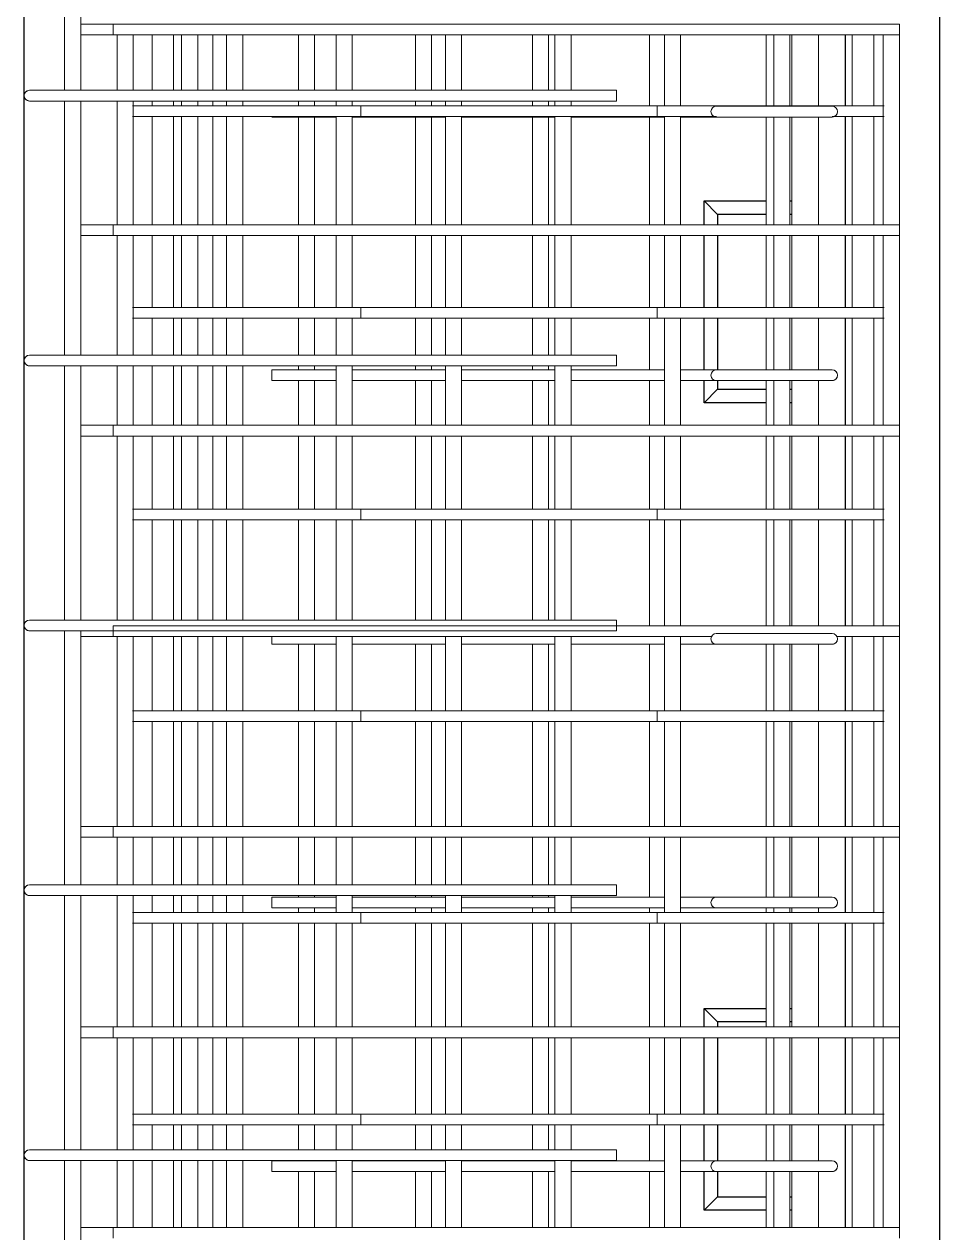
# Model space of a CAD drawing. Header units: millimetres. Extents: x 20 to 15200, y -2824 to 20808.
# Drawn here: x 2031 to 2711, y 4749 to 5647 of the extents above; entities that cross this region are included whole.
import ezdxf

# ---------------------------------------------------------------- set-up
doc = ezdxf.new("R2010")
doc.units = ezdxf.units.MM
doc.layers.add('A-WALL', color=113, linetype='Continuous', lineweight=25)
doc.layers.add('S-RBAR', color=171, linetype='Continuous', lineweight=18)

msp = doc.modelspace()

# ---------------------------------------------------------------- linework, layer by layer
at = {"layer": 'A-WALL'}
for p, q in [((2711.2, 3690), (2711.2, 7465)), ((2031.2, -1395), (2031.2, 7060)), ((2641.2, 5586.07), (2641.2, 5638.8)), ((2641.2, 5497.78), (2641.2, 5578.07)), ((2536.2, 5497.78), (2536.2, 5515.49)), ((2536.2, 5515.49), (2582.34, 5515.49)), ((2546.2, 5505.49), (2536.2, 5515.49)), ((2599.91, 5515.49), (2601.2, 5515.49)), ((2546.2, 5505.49), (2546.2, 5497.78)), ((2582.34, 5505.49), (2546.2, 5505.49)), ((2601.2, 5505.49), (2599.91, 5505.49)), ((2536.2, 5436.24), (2536.2, 5489.78)), ((2546.2, 5489.78), (2546.2, 5436.24)), ((2641.2, 5436.24), (2641.2, 5489.78)), ((2536.2, 5389.91), (2536.2, 5428.24)), ((2546.2, 5428.24), (2546.2, 5389.91)), ((2641.2, 5348.76), (2641.2, 5428.24)), ((2536.2, 5365.49), (2536.2, 5381.91)), ((2546.2, 5381.91), (2546.2, 5375.49)), ((2536.2, 5365.49), (2546.2, 5375.49)), ((2546.2, 5375.49), (2582.34, 5375.49)), ((2599.91, 5375.49), (2601.2, 5375.49)), ((2582.34, 5365.49), (2536.2, 5365.49)), ((2601.2, 5365.49), (2599.91, 5365.49)), ((2641.2, 5286.41), (2641.2, 5340.76)), ((2641.2, 5199.75), (2641.2, 5278.41)), ((2641.2, 5136.59), (2641.2, 5191.75)), ((2641.2, 5050.73), (2641.2, 5128.59)), ((2641.2, 4986.76), (2641.2, 5042.73)), ((2641.2, 4901.71), (2641.2, 4978.76)), ((2536.2, 4901.71), (2536.2, 4915.49)), ((2536.2, 4915.49), (2582.34, 4915.49)), ((2546.2, 4905.49), (2536.2, 4915.49)), ((2599.91, 4915.49), (2601.2, 4915.49)), ((2546.2, 4905.49), (2546.2, 4901.71)), ((2582.34, 4905.49), (2546.2, 4905.49)), ((2601.2, 4905.49), (2599.91, 4905.49)), ((2536.2, 4836.93), (2536.2, 4893.71)), ((2546.2, 4893.71), (2546.2, 4836.93)), ((2641.2, 4836.93), (2641.2, 4893.71)), ((2536.2, 4802.18), (2536.2, 4828.93)), ((2546.2, 4828.93), (2546.2, 4802.18)), ((2641.2, 4752.69), (2641.2, 4828.93)), ((2536.2, 4765.49), (2536.2, 4794.18)), ((2546.2, 4794.18), (2546.2, 4775.49)), ((2536.2, 4765.49), (2546.2, 4775.49)), ((2546.2, 4775.49), (2582.34, 4775.49)), ((2599.91, 4775.49), (2601.2, 4775.49)), ((2582.34, 4765.49), (2536.2, 4765.49)), ((2601.2, 4765.49), (2599.91, 4765.49))]:
    msp.add_line(p, q, dxfattribs=at)
at = {"layer": 'S-RBAR'}
for p, q in [((2061.2, 5597.7), (2061.2, 5786.52)), ((2073.2, 5597.7), (2073.2, 5786.52)), ((2097.38, 5646.8), (2073.2, 5646.8)), ((2681.2, 5646.8), (2097.38, 5646.8)), ((2097.38, 5646.8), (2097.38, 5638.8)), ((2681.2, 5646.8), (2681.2, 5638.8)), ((2097.38, 5638.8), (2073.2, 5638.8)), ((2681.2, 5638.8), (2097.38, 5638.8)), ((2100.2, 5597.7), (2100.2, 5638.8)), ((2112.2, 5597.7), (2112.2, 5638.8)), ((2126.2, 5638.8), (2126.2, 5597.7)), ((2142.2, 5638.8), (2142.2, 5597.7)), ((2148.05, 5597.7), (2148.05, 5638.8)), ((2160.05, 5597.7), (2160.05, 5638.8)), ((2171.2, 5597.7), (2171.2, 5638.8)), ((2181.48, 5597.7), (2181.48, 5638.8)), ((2193.48, 5597.7), (2193.48, 5638.8)), ((2234.91, 5597.7), (2234.91, 5638.8)), ((2246.91, 5597.7), (2246.91, 5638.8)), ((2262.77, 5597.7), (2262.77, 5638.8)), ((2274.77, 5597.7), (2274.77, 5638.8)), ((2321.77, 5597.7), (2321.77, 5638.8)), ((2333.77, 5597.7), (2333.77, 5638.8)), ((2344.05, 5597.7), (2344.05, 5638.8)), ((2356.05, 5597.7), (2356.05, 5638.8)), ((2408.62, 5597.7), (2408.62, 5638.8)), ((2420.62, 5597.7), (2420.62, 5638.8)), ((2425.34, 5597.7), (2425.34, 5638.8)), ((2437.34, 5597.7), (2437.34, 5638.8)), ((2495.48, 5586.07), (2495.48, 5638.8)), ((2506.62, 5586.07), (2506.62, 5638.8)), ((2518.62, 5586.07), (2518.62, 5638.8)), ((2582.34, 5586.07), (2582.34, 5638.8)), ((2587.91, 5586.07), (2587.91, 5638.8)), ((2599.91, 5586.07), (2599.91, 5638.8)), ((2601.2, 5586.07), (2601.2, 5638.8)), ((2621.2, 5586.07), (2621.2, 5638.8)), ((2646.2, 5638.8), (2646.2, 5586.07)), ((2662.2, 5638.8), (2662.2, 5586.07)), ((2669.2, 5497.78), (2669.2, 5638.8)), ((2681.2, 5497.78), (2681.2, 5638.8)), ((2055.2, 5597.7), (2035.2, 5597.7)), ((2055.2, 5597.7), (2471.2, 5597.7)), ((2471.2, 5589.7), (2471.2, 5597.7)), ((2055.2, 5589.7), (2035.2, 5589.7)), ((2055.2, 5589.7), (2471.2, 5589.7)), ((2061.2, 5400.88), (2061.2, 5589.7)), ((2073.2, 5400.88), (2073.2, 5589.7)), ((2100.2, 5497.78), (2100.2, 5589.7)), ((2112.2, 5497.78), (2112.2, 5589.7)), ((2126.2, 5589.7), (2126.2, 5586.07)), ((2142.2, 5589.7), (2142.2, 5586.07)), ((2148.05, 5586.07), (2148.05, 5589.7)), ((2160.05, 5586.07), (2160.05, 5589.7)), ((2171.2, 5586.07), (2171.2, 5589.7)), ((2181.48, 5586.07), (2181.48, 5589.7)), ((2193.48, 5586.07), (2193.48, 5589.7)), ((2234.91, 5586.07), (2234.91, 5589.7)), ((2246.91, 5586.07), (2246.91, 5589.7)), ((2262.77, 5586.07), (2262.77, 5589.7)), ((2274.77, 5586.07), (2274.77, 5589.7)), ((2321.77, 5586.07), (2321.77, 5589.7)), ((2333.77, 5586.07), (2333.77, 5589.7)), ((2344.05, 5586.07), (2344.05, 5589.7)), ((2356.05, 5586.07), (2356.05, 5589.7)), ((2408.62, 5586.07), (2408.62, 5589.7)), ((2420.62, 5586.07), (2420.62, 5589.7)), ((2425.34, 5586.07), (2425.34, 5589.7)), ((2437.34, 5586.07), (2437.34, 5589.7)), ((2111.69, 5586.07), (2141.2, 5586.07)), ((2111.69, 5578.07), (2141.2, 5578.07)), ((2126.2, 5578.07), (2126.2, 5497.78)), ((2501.2, 5586.07), (2141.2, 5586.07)), ((2501.2, 5578.07), (2141.2, 5578.07)), ((2142.2, 5578.07), (2142.2, 5497.78)), ((2148.05, 5497.78), (2148.05, 5578.07)), ((2160.05, 5497.78), (2160.05, 5578.07)), ((2171.2, 5497.78), (2171.2, 5578.07)), ((2181.48, 5497.78), (2181.48, 5578.07)), ((2193.48, 5497.78), (2193.48, 5578.07)), ((2215.2, 5577.82), (2262.77, 5577.82)), ((2234.91, 5497.78), (2234.91, 5577.82)), ((2246.91, 5497.78), (2246.91, 5577.82)), ((2262.77, 5497.78), (2262.77, 5578.07)), ((2274.77, 5497.78), (2274.77, 5578.07)), ((2274.77, 5577.82), (2344.05, 5577.82)), ((2281.2, 5586.07), (2641.2, 5586.07)), ((2281.2, 5578.07), (2281.2, 5586.07)), ((2281.2, 5578.07), (2543.88, 5578.07)), ((2321.77, 5497.78), (2321.77, 5577.82)), ((2333.77, 5497.78), (2333.77, 5577.82)), ((2344.05, 5497.78), (2344.05, 5578.07)), ((2356.05, 5497.78), (2356.05, 5578.07)), ((2356.05, 5577.82), (2425.34, 5577.82)), ((2408.62, 5497.78), (2408.62, 5577.82)), ((2420.62, 5497.78), (2420.62, 5577.82)), ((2425.34, 5497.78), (2425.34, 5578.07)), ((2437.34, 5497.78), (2437.34, 5578.07)), ((2437.34, 5577.82), (2506.62, 5577.82)), ((2495.48, 5497.78), (2495.48, 5577.82)), ((2501.2, 5586.07), (2501.2, 5578.07)), ((2506.62, 5497.78), (2506.62, 5578.07)), ((2518.62, 5497.78), (2518.62, 5578.07)), ((2518.62, 5577.82), (2525.2, 5577.82)), ((2525.2, 5577.82), (2545.2, 5577.82)), ((2544.05, 5578.07), (2545.25, 5578.07)), ((2565.2, 5585.82), (2545.2, 5585.82)), ((2565.2, 5577.82), (2545.2, 5577.82)), ((2565.2, 5585.82), (2611.2, 5585.82)), ((2565.2, 5577.82), (2611.2, 5577.82)), ((2582.34, 5497.78), (2582.34, 5577.82)), ((2587.91, 5497.78), (2587.91, 5577.82)), ((2599.91, 5497.78), (2599.91, 5577.82)), ((2601.2, 5497.78), (2601.2, 5577.82)), ((2631.2, 5585.82), (2611.2, 5585.82)), ((2631.2, 5577.82), (2611.2, 5577.82)), ((2621.2, 5497.78), (2621.2, 5577.82)), ((2631.15, 5578.07), (2632.35, 5578.07)), ((2632.51, 5578.07), (2641.2, 5578.07)), ((2669.86, 5586.07), (2641.2, 5586.07)), ((2669.86, 5578.07), (2641.2, 5578.07)), ((2646.2, 5578.07), (2646.2, 5497.78)), ((2662.2, 5578.07), (2662.2, 5497.78)), ((2097.38, 5497.78), (2073.2, 5497.78)), ((2681.2, 5497.78), (2097.38, 5497.78)), ((2097.38, 5497.78), (2097.38, 5489.78)), ((2681.2, 5497.78), (2681.2, 5489.78)), ((2097.38, 5489.78), (2073.2, 5489.78)), ((2681.2, 5489.78), (2097.38, 5489.78)), ((2100.2, 5400.88), (2100.2, 5489.78)), ((2112.2, 5400.88), (2112.2, 5489.78)), ((2126.2, 5489.78), (2126.2, 5436.24)), ((2142.2, 5489.78), (2142.2, 5436.24)), ((2148.05, 5436.24), (2148.05, 5489.78)), ((2160.05, 5436.24), (2160.05, 5489.78)), ((2171.2, 5436.24), (2171.2, 5489.78)), ((2181.48, 5436.24), (2181.48, 5489.78)), ((2193.48, 5436.24), (2193.48, 5489.78)), ((2234.91, 5436.24), (2234.91, 5489.78)), ((2246.91, 5436.24), (2246.91, 5489.78)), ((2262.77, 5436.24), (2262.77, 5489.78)), ((2274.77, 5436.24), (2274.77, 5489.78)), ((2321.77, 5436.24), (2321.77, 5489.78)), ((2333.77, 5436.24), (2333.77, 5489.78)), ((2344.05, 5436.24), (2344.05, 5489.78)), ((2356.05, 5436.24), (2356.05, 5489.78)), ((2408.62, 5436.24), (2408.62, 5489.78)), ((2420.62, 5436.24), (2420.62, 5489.78)), ((2425.34, 5436.24), (2425.34, 5489.78)), ((2437.34, 5436.24), (2437.34, 5489.78)), ((2495.48, 5436.24), (2495.48, 5489.78)), ((2506.62, 5436.24), (2506.62, 5489.78)), ((2518.62, 5436.24), (2518.62, 5489.78)), ((2582.34, 5436.24), (2582.34, 5489.78)), ((2587.91, 5436.24), (2587.91, 5489.78)), ((2599.91, 5436.24), (2599.91, 5489.78)), ((2601.2, 5436.24), (2601.2, 5489.78)), ((2621.2, 5436.24), (2621.2, 5489.78)), ((2646.2, 5489.78), (2646.2, 5436.24)), ((2662.2, 5489.78), (2662.2, 5436.24)), ((2669.2, 5348.76), (2669.2, 5489.78)), ((2681.2, 5348.76), (2681.2, 5489.78)), ((2111.69, 5436.24), (2141.2, 5436.24)), ((2501.2, 5436.24), (2141.2, 5436.24)), ((2281.2, 5436.24), (2641.2, 5436.24)), ((2281.2, 5428.24), (2281.2, 5436.24)), ((2501.2, 5436.24), (2501.2, 5428.24)), ((2669.86, 5436.24), (2641.2, 5436.24)), ((2111.69, 5428.24), (2141.2, 5428.24)), ((2126.2, 5428.24), (2126.2, 5400.88)), ((2501.2, 5428.24), (2141.2, 5428.24)), ((2142.2, 5428.24), (2142.2, 5400.88)), ((2148.05, 5400.88), (2148.05, 5428.24)), ((2160.05, 5400.88), (2160.05, 5428.24)), ((2171.2, 5400.88), (2171.2, 5428.24)), ((2181.48, 5400.88), (2181.48, 5428.24)), ((2193.48, 5400.88), (2193.48, 5428.24)), ((2234.91, 5400.88), (2234.91, 5428.24)), ((2246.91, 5400.88), (2246.91, 5428.24)), ((2262.77, 5400.88), (2262.77, 5428.24)), ((2274.77, 5400.88), (2274.77, 5428.24)), ((2281.2, 5428.24), (2641.2, 5428.24)), ((2321.77, 5400.88), (2321.77, 5428.24)), ((2333.77, 5400.88), (2333.77, 5428.24)), ((2344.05, 5400.88), (2344.05, 5428.24)), ((2356.05, 5400.88), (2356.05, 5428.24)), ((2408.62, 5400.88), (2408.62, 5428.24)), ((2420.62, 5400.88), (2420.62, 5428.24)), ((2425.34, 5400.88), (2425.34, 5428.24)), ((2437.34, 5400.88), (2437.34, 5428.24)), ((2495.48, 5389.91), (2495.48, 5428.24)), ((2506.62, 5348.76), (2506.62, 5428.24)), ((2518.62, 5348.76), (2518.62, 5428.24)), ((2582.34, 5389.91), (2582.34, 5428.24)), ((2587.91, 5389.91), (2587.91, 5428.24)), ((2599.91, 5389.91), (2599.91, 5428.24)), ((2601.2, 5389.91), (2601.2, 5428.24)), ((2621.2, 5389.91), (2621.2, 5428.24)), ((2669.86, 5428.24), (2641.2, 5428.24)), ((2646.2, 5428.24), (2646.2, 5348.76)), ((2662.2, 5428.24), (2662.2, 5348.76)), ((2055.2, 5400.88), (2035.2, 5400.88)), ((2055.2, 5400.88), (2471.2, 5400.88)), ((2471.2, 5392.88), (2471.2, 5400.88)), ((2055.2, 5392.88), (2035.2, 5392.88)), ((2055.2, 5392.88), (2471.2, 5392.88)), ((2061.2, 5204.06), (2061.2, 5392.88)), ((2073.2, 5204.06), (2073.2, 5392.88)), ((2100.2, 5348.76), (2100.2, 5392.88)), ((2112.2, 5348.76), (2112.2, 5392.88)), ((2126.2, 5392.88), (2126.2, 5348.76)), ((2142.2, 5392.88), (2142.2, 5348.76)), ((2148.05, 5348.76), (2148.05, 5392.88)), ((2160.05, 5348.76), (2160.05, 5392.88)), ((2171.2, 5348.76), (2171.2, 5392.88)), ((2181.48, 5348.76), (2181.48, 5392.88)), ((2193.48, 5348.76), (2193.48, 5392.88)), ((2215.2, 5389.91), (2262.77, 5389.91)), ((2215.2, 5381.91), (2215.2, 5389.91)), ((2234.91, 5389.91), (2234.91, 5392.88)), ((2246.91, 5389.91), (2246.91, 5392.88)), ((2262.77, 5348.76), (2262.77, 5392.88)), ((2274.77, 5348.76), (2274.77, 5392.88)), ((2274.77, 5389.91), (2344.05, 5389.91)), ((2321.77, 5389.91), (2321.77, 5392.88)), ((2333.77, 5389.91), (2333.77, 5392.88)), ((2344.05, 5348.76), (2344.05, 5392.88)), ((2356.05, 5348.76), (2356.05, 5392.88)), ((2356.05, 5389.91), (2425.34, 5389.91)), ((2408.62, 5389.91), (2408.62, 5392.88)), ((2420.62, 5389.91), (2420.62, 5392.88)), ((2425.34, 5348.76), (2425.34, 5392.88)), ((2437.34, 5348.76), (2437.34, 5392.88)), ((2437.34, 5389.91), (2506.62, 5389.91)), ((2518.62, 5389.91), (2525.2, 5389.91)), ((2525.2, 5389.91), (2545.2, 5389.91)), ((2565.2, 5389.91), (2545.2, 5389.91)), ((2565.2, 5389.91), (2611.2, 5389.91)), ((2631.2, 5389.91), (2611.2, 5389.91)), ((2215.2, 5381.91), (2262.77, 5381.91)), ((2234.91, 5348.76), (2234.91, 5381.91)), ((2246.91, 5348.76), (2246.91, 5381.91)), ((2274.77, 5381.91), (2344.05, 5381.91)), ((2321.77, 5348.76), (2321.77, 5381.91)), ((2333.77, 5348.76), (2333.77, 5381.91)), ((2356.05, 5381.91), (2425.34, 5381.91)), ((2408.62, 5348.76), (2408.62, 5381.91)), ((2420.62, 5348.76), (2420.62, 5381.91)), ((2437.34, 5381.91), (2506.62, 5381.91)), ((2495.48, 5348.76), (2495.48, 5381.91)), ((2518.62, 5381.91), (2525.2, 5381.91)), ((2525.2, 5381.91), (2545.2, 5381.91)), ((2565.2, 5381.91), (2545.2, 5381.91)), ((2565.2, 5381.91), (2611.2, 5381.91)), ((2582.34, 5348.76), (2582.34, 5381.91)), ((2587.91, 5348.76), (2587.91, 5381.91)), ((2599.91, 5348.76), (2599.91, 5381.91)), ((2601.2, 5348.76), (2601.2, 5381.91)), ((2631.2, 5381.91), (2611.2, 5381.91)), ((2621.2, 5348.76), (2621.2, 5381.91)), ((2097.38, 5348.76), (2073.2, 5348.76)), ((2681.2, 5348.76), (2097.38, 5348.76)), ((2097.38, 5348.76), (2097.38, 5340.76)), ((2681.2, 5348.76), (2681.2, 5340.76)), ((2097.38, 5340.76), (2073.2, 5340.76)), ((2681.2, 5340.76), (2097.38, 5340.76)), ((2100.2, 5204.06), (2100.2, 5340.76)), ((2112.2, 5204.06), (2112.2, 5340.76)), ((2126.2, 5340.76), (2126.2, 5286.41)), ((2142.2, 5340.76), (2142.2, 5286.41)), ((2148.05, 5286.41), (2148.05, 5340.76)), ((2160.05, 5286.41), (2160.05, 5340.76)), ((2171.2, 5286.41), (2171.2, 5340.76)), ((2181.48, 5286.41), (2181.48, 5340.76)), ((2193.48, 5286.41), (2193.48, 5340.76)), ((2234.91, 5286.41), (2234.91, 5340.76)), ((2246.91, 5286.41), (2246.91, 5340.76)), ((2262.77, 5286.41), (2262.77, 5340.76)), ((2274.77, 5286.41), (2274.77, 5340.76)), ((2321.77, 5286.41), (2321.77, 5340.76)), ((2333.77, 5286.41), (2333.77, 5340.76)), ((2344.05, 5286.41), (2344.05, 5340.76)), ((2356.05, 5286.41), (2356.05, 5340.76)), ((2408.62, 5286.41), (2408.62, 5340.76)), ((2420.62, 5286.41), (2420.62, 5340.76)), ((2425.34, 5286.41), (2425.34, 5340.76)), ((2437.34, 5286.41), (2437.34, 5340.76)), ((2495.48, 5286.41), (2495.48, 5340.76)), ((2506.62, 5286.41), (2506.62, 5340.76)), ((2518.62, 5286.41), (2518.62, 5340.76)), ((2582.34, 5286.41), (2582.34, 5340.76)), ((2587.91, 5286.41), (2587.91, 5340.76)), ((2599.91, 5286.41), (2599.91, 5340.76)), ((2601.2, 5286.41), (2601.2, 5340.76)), ((2621.2, 5286.41), (2621.2, 5340.76)), ((2646.2, 5340.76), (2646.2, 5286.41)), ((2662.2, 5340.76), (2662.2, 5286.41)), ((2669.2, 5199.75), (2669.2, 5340.76)), ((2681.2, 5199.75), (2681.2, 5340.76)), ((2111.69, 5286.41), (2141.2, 5286.41)), ((2501.2, 5286.41), (2141.2, 5286.41)), ((2281.2, 5286.41), (2641.2, 5286.41)), ((2281.2, 5278.41), (2281.2, 5286.41)), ((2501.2, 5286.41), (2501.2, 5278.41)), ((2669.86, 5286.41), (2641.2, 5286.41)), ((2111.69, 5278.41), (2141.2, 5278.41)), ((2126.2, 5278.41), (2126.2, 5204.06)), ((2501.2, 5278.41), (2141.2, 5278.41)), ((2142.2, 5278.41), (2142.2, 5204.06)), ((2148.05, 5204.06), (2148.05, 5278.41)), ((2160.05, 5204.06), (2160.05, 5278.41)), ((2171.2, 5204.06), (2171.2, 5278.41)), ((2181.48, 5204.06), (2181.48, 5278.41)), ((2193.48, 5204.06), (2193.48, 5278.41)), ((2234.91, 5204.06), (2234.91, 5278.41)), ((2246.91, 5204.06), (2246.91, 5278.41)), ((2262.77, 5204.06), (2262.77, 5278.41)), ((2274.77, 5204.06), (2274.77, 5278.41)), ((2281.2, 5278.41), (2641.2, 5278.41)), ((2321.77, 5204.06), (2321.77, 5278.41)), ((2333.77, 5204.06), (2333.77, 5278.41)), ((2344.05, 5204.06), (2344.05, 5278.41)), ((2356.05, 5204.06), (2356.05, 5278.41)), ((2408.62, 5204.06), (2408.62, 5278.41)), ((2420.62, 5204.06), (2420.62, 5278.41)), ((2425.34, 5204.06), (2425.34, 5278.41)), ((2437.34, 5204.06), (2437.34, 5278.41)), ((2495.48, 5199.75), (2495.48, 5278.41)), ((2506.62, 5199.75), (2506.62, 5278.41)), ((2518.62, 5199.75), (2518.62, 5278.41)), ((2582.34, 5199.75), (2582.34, 5278.41)), ((2587.91, 5199.75), (2587.91, 5278.41)), ((2599.91, 5199.75), (2599.91, 5278.41)), ((2601.2, 5199.75), (2601.2, 5278.41)), ((2621.2, 5199.75), (2621.2, 5278.41)), ((2669.86, 5278.41), (2641.2, 5278.41)), ((2646.2, 5278.41), (2646.2, 5199.75)), ((2662.2, 5278.41), (2662.2, 5199.75)), ((2055.2, 5204.06), (2035.2, 5204.06)), ((2055.2, 5204.06), (2471.2, 5204.06)), ((2471.2, 5196.06), (2471.2, 5204.06)), ((2055.2, 5196.06), (2035.2, 5196.06)), ((2055.2, 5196.06), (2471.2, 5196.06)), ((2061.2, 5007.24), (2061.2, 5196.06)), ((2073.2, 5007.24), (2073.2, 5196.06)), ((2097.38, 5191.75), (2073.2, 5191.75)), ((2681.2, 5199.75), (2097.38, 5199.75)), ((2097.38, 5199.75), (2097.38, 5191.75)), ((2541.88, 5191.75), (2097.38, 5191.75)), ((2100.2, 5050.73), (2100.2, 5191.75)), ((2112.2, 5050.73), (2112.2, 5191.75)), ((2126.2, 5191.75), (2126.2, 5136.59)), ((2142.2, 5191.75), (2142.2, 5136.59)), ((2148.05, 5136.59), (2148.05, 5191.75)), ((2160.05, 5136.59), (2160.05, 5191.75)), ((2171.2, 5136.59), (2171.2, 5191.75)), ((2181.48, 5136.59), (2181.48, 5191.75)), ((2193.48, 5136.59), (2193.48, 5191.75)), ((2215.2, 5186), (2215.2, 5191.75)), ((2262.77, 5136.59), (2262.77, 5191.75)), ((2274.77, 5136.59), (2274.77, 5191.75)), ((2344.05, 5136.59), (2344.05, 5191.75)), ((2356.05, 5136.59), (2356.05, 5191.75)), ((2425.34, 5136.59), (2425.34, 5191.75)), ((2437.34, 5136.59), (2437.34, 5191.75)), ((2506.62, 5136.59), (2506.62, 5191.75)), ((2518.62, 5136.59), (2518.62, 5191.75)), ((2565.2, 5194), (2545.2, 5194)), ((2565.2, 5194), (2611.2, 5194)), ((2631.2, 5194), (2611.2, 5194)), ((2681.2, 5191.75), (2634.51, 5191.75)), ((2646.2, 5191.75), (2646.2, 5136.59)), ((2662.2, 5191.75), (2662.2, 5136.59)), ((2669.2, 5050.73), (2669.2, 5191.75)), ((2681.2, 5199.75), (2681.2, 5191.75)), ((2681.2, 5050.73), (2681.2, 5191.75)), ((2215.2, 5186), (2262.77, 5186)), ((2234.91, 5136.59), (2234.91, 5186)), ((2246.91, 5136.59), (2246.91, 5186)), ((2274.77, 5186), (2344.05, 5186)), ((2321.77, 5136.59), (2321.77, 5186)), ((2333.77, 5136.59), (2333.77, 5186)), ((2356.05, 5186), (2425.34, 5186)), ((2408.62, 5136.59), (2408.62, 5186)), ((2420.62, 5136.59), (2420.62, 5186)), ((2437.34, 5186), (2506.62, 5186)), ((2495.48, 5136.59), (2495.48, 5186)), ((2518.62, 5186), (2525.2, 5186)), ((2525.2, 5186), (2545.2, 5186)), ((2565.2, 5186), (2545.2, 5186)), ((2565.2, 5186), (2611.2, 5186)), ((2582.34, 5136.59), (2582.34, 5186)), ((2587.91, 5136.59), (2587.91, 5186)), ((2599.91, 5136.59), (2599.91, 5186)), ((2601.2, 5136.59), (2601.2, 5186)), ((2631.2, 5186), (2611.2, 5186)), ((2621.2, 5136.59), (2621.2, 5186)), ((2111.69, 5136.59), (2141.2, 5136.59)), ((2111.69, 5128.59), (2141.2, 5128.59)), ((2126.2, 5128.59), (2126.2, 5050.73)), ((2501.2, 5136.59), (2141.2, 5136.59)), ((2501.2, 5128.59), (2141.2, 5128.59)), ((2142.2, 5128.59), (2142.2, 5050.73)), ((2148.05, 5050.73), (2148.05, 5128.59)), ((2160.05, 5050.73), (2160.05, 5128.59)), ((2171.2, 5050.73), (2171.2, 5128.59)), ((2181.48, 5050.73), (2181.48, 5128.59)), ((2193.48, 5050.73), (2193.48, 5128.59)), ((2234.91, 5050.73), (2234.91, 5128.59)), ((2246.91, 5050.73), (2246.91, 5128.59)), ((2262.77, 5050.73), (2262.77, 5128.59)), ((2274.77, 5050.73), (2274.77, 5128.59)), ((2281.2, 5136.59), (2641.2, 5136.59)), ((2281.2, 5128.59), (2281.2, 5136.59)), ((2281.2, 5128.59), (2641.2, 5128.59)), ((2321.77, 5050.73), (2321.77, 5128.59)), ((2333.77, 5050.73), (2333.77, 5128.59)), ((2344.05, 5050.73), (2344.05, 5128.59)), ((2356.05, 5050.73), (2356.05, 5128.59)), ((2408.62, 5050.73), (2408.62, 5128.59)), ((2420.62, 5050.73), (2420.62, 5128.59)), ((2425.34, 5050.73), (2425.34, 5128.59)), ((2437.34, 5050.73), (2437.34, 5128.59)), ((2495.48, 5050.73), (2495.48, 5128.59)), ((2501.2, 5136.59), (2501.2, 5128.59)), ((2506.62, 5050.73), (2506.62, 5128.59)), ((2518.62, 5050.73), (2518.62, 5128.59)), ((2582.34, 5050.73), (2582.34, 5128.59)), ((2587.91, 5050.73), (2587.91, 5128.59)), ((2599.91, 5050.73), (2599.91, 5128.59)), ((2601.2, 5050.73), (2601.2, 5128.59)), ((2621.2, 5050.73), (2621.2, 5128.59)), ((2669.86, 5136.59), (2641.2, 5136.59)), ((2669.86, 5128.59), (2641.2, 5128.59)), ((2646.2, 5128.59), (2646.2, 5050.73)), ((2662.2, 5128.59), (2662.2, 5050.73)), ((2097.38, 5050.73), (2073.2, 5050.73)), ((2681.2, 5050.73), (2097.38, 5050.73)), ((2097.38, 5050.73), (2097.38, 5042.73)), ((2681.2, 5050.73), (2681.2, 5042.73)), ((2097.38, 5042.73), (2073.2, 5042.73)), ((2681.2, 5042.73), (2097.38, 5042.73)), ((2100.2, 5007.24), (2100.2, 5042.73)), ((2112.2, 5007.24), (2112.2, 5042.73)), ((2126.2, 5042.73), (2126.2, 5007.24)), ((2142.2, 5042.73), (2142.2, 5007.24)), ((2148.05, 5007.24), (2148.05, 5042.73)), ((2160.05, 5007.24), (2160.05, 5042.73)), ((2171.2, 5007.24), (2171.2, 5042.73)), ((2181.48, 5007.24), (2181.48, 5042.73)), ((2193.48, 5007.24), (2193.48, 5042.73)), ((2234.91, 5007.24), (2234.91, 5042.73)), ((2246.91, 5007.24), (2246.91, 5042.73)), ((2262.77, 5007.24), (2262.77, 5042.73)), ((2274.77, 5007.24), (2274.77, 5042.73)), ((2321.77, 5007.24), (2321.77, 5042.73)), ((2333.77, 5007.24), (2333.77, 5042.73)), ((2344.05, 5007.24), (2344.05, 5042.73)), ((2356.05, 5007.24), (2356.05, 5042.73)), ((2408.62, 5007.24), (2408.62, 5042.73)), ((2420.62, 5007.24), (2420.62, 5042.73)), ((2425.34, 5007.24), (2425.34, 5042.73)), ((2437.34, 5007.24), (2437.34, 5042.73)), ((2495.48, 4998.09), (2495.48, 5042.73)), ((2506.62, 4986.76), (2506.62, 5042.73)), ((2518.62, 4986.76), (2518.62, 5042.73)), ((2582.34, 4998.09), (2582.34, 5042.73)), ((2587.91, 4998.09), (2587.91, 5042.73)), ((2599.91, 4998.09), (2599.91, 5042.73)), ((2601.2, 4998.09), (2601.2, 5042.73)), ((2621.2, 4998.09), (2621.2, 5042.73)), ((2646.2, 5042.73), (2646.2, 4986.76)), ((2662.2, 5042.73), (2662.2, 4986.76)), ((2669.2, 4901.71), (2669.2, 5042.73)), ((2681.2, 4901.71), (2681.2, 5042.73)), ((2055.2, 5007.24), (2035.2, 5007.24)), ((2055.2, 5007.24), (2471.2, 5007.24)), ((2471.2, 4999.24), (2471.2, 5007.24)), ((2055.2, 4999.24), (2035.2, 4999.24)), ((2055.2, 4999.24), (2471.2, 4999.24)), ((2061.2, 4810.42), (2061.2, 4999.24)), ((2073.2, 4810.42), (2073.2, 4999.24)), ((2100.2, 4901.71), (2100.2, 4999.24)), ((2112.2, 4901.71), (2112.2, 4999.24)), ((2126.2, 4999.24), (2126.2, 4986.76)), ((2142.2, 4999.24), (2142.2, 4986.76)), ((2148.05, 4986.76), (2148.05, 4999.24)), ((2160.05, 4986.76), (2160.05, 4999.24)), ((2171.2, 4986.76), (2171.2, 4999.24)), ((2181.48, 4986.76), (2181.48, 4999.24)), ((2193.48, 4986.76), (2193.48, 4999.24)), ((2215.2, 4998.09), (2262.77, 4998.09)), ((2215.2, 4990.09), (2215.2, 4998.09)), ((2234.91, 4998.09), (2234.91, 4999.24)), ((2246.91, 4998.09), (2246.91, 4999.24)), ((2262.77, 4986.76), (2262.77, 4999.24)), ((2274.77, 4986.76), (2274.77, 4999.24)), ((2274.77, 4998.09), (2344.05, 4998.09)), ((2321.77, 4998.09), (2321.77, 4999.24)), ((2333.77, 4998.09), (2333.77, 4999.24)), ((2344.05, 4986.76), (2344.05, 4999.24)), ((2356.05, 4986.76), (2356.05, 4999.24)), ((2356.05, 4998.09), (2425.34, 4998.09)), ((2408.62, 4998.09), (2408.62, 4999.24)), ((2420.62, 4998.09), (2420.62, 4999.24)), ((2425.34, 4986.76), (2425.34, 4999.24)), ((2437.34, 4986.76), (2437.34, 4999.24)), ((2437.34, 4998.09), (2506.62, 4998.09)), ((2518.62, 4998.09), (2525.2, 4998.09)), ((2525.2, 4998.09), (2545.2, 4998.09)), ((2565.2, 4998.09), (2545.2, 4998.09)), ((2565.2, 4998.09), (2611.2, 4998.09)), ((2631.2, 4998.09), (2611.2, 4998.09)), ((2111.69, 4986.76), (2141.2, 4986.76)), ((2501.2, 4986.76), (2141.2, 4986.76)), ((2215.2, 4990.09), (2262.77, 4990.09)), ((2234.91, 4986.76), (2234.91, 4990.09)), ((2246.91, 4986.76), (2246.91, 4990.09)), ((2274.77, 4990.09), (2344.05, 4990.09)), ((2281.2, 4986.76), (2641.2, 4986.76)), ((2281.2, 4978.76), (2281.2, 4986.76)), ((2321.77, 4986.76), (2321.77, 4990.09)), ((2333.77, 4986.76), (2333.77, 4990.09)), ((2356.05, 4990.09), (2425.34, 4990.09)), ((2408.62, 4986.76), (2408.62, 4990.09)), ((2420.62, 4986.76), (2420.62, 4990.09)), ((2437.34, 4990.09), (2506.62, 4990.09)), ((2495.48, 4986.76), (2495.48, 4990.09)), ((2501.2, 4986.76), (2501.2, 4978.76)), ((2518.62, 4990.09), (2525.2, 4990.09)), ((2525.2, 4990.09), (2545.2, 4990.09)), ((2565.2, 4990.09), (2545.2, 4990.09)), ((2565.2, 4990.09), (2611.2, 4990.09)), ((2582.34, 4986.76), (2582.34, 4990.09)), ((2587.91, 4986.76), (2587.91, 4990.09)), ((2599.91, 4986.76), (2599.91, 4990.09)), ((2601.2, 4986.76), (2601.2, 4990.09)), ((2631.2, 4990.09), (2611.2, 4990.09)), ((2621.2, 4986.76), (2621.2, 4990.09)), ((2669.86, 4986.76), (2641.2, 4986.76)), ((2111.69, 4978.76), (2141.2, 4978.76)), ((2126.2, 4978.76), (2126.2, 4901.71)), ((2501.2, 4978.76), (2141.2, 4978.76)), ((2142.2, 4978.76), (2142.2, 4901.71)), ((2148.05, 4901.71), (2148.05, 4978.76)), ((2160.05, 4901.71), (2160.05, 4978.76)), ((2171.2, 4901.71), (2171.2, 4978.76)), ((2181.48, 4901.71), (2181.48, 4978.76)), ((2193.48, 4901.71), (2193.48, 4978.76)), ((2234.91, 4901.71), (2234.91, 4978.76)), ((2246.91, 4901.71), (2246.91, 4978.76)), ((2262.77, 4901.71), (2262.77, 4978.76)), ((2274.77, 4901.71), (2274.77, 4978.76)), ((2281.2, 4978.76), (2641.2, 4978.76)), ((2321.77, 4901.71), (2321.77, 4978.76)), ((2333.77, 4901.71), (2333.77, 4978.76)), ((2344.05, 4901.71), (2344.05, 4978.76)), ((2356.05, 4901.71), (2356.05, 4978.76)), ((2408.62, 4901.71), (2408.62, 4978.76)), ((2420.62, 4901.71), (2420.62, 4978.76)), ((2425.34, 4901.71), (2425.34, 4978.76)), ((2437.34, 4901.71), (2437.34, 4978.76)), ((2495.48, 4901.71), (2495.48, 4978.76)), ((2506.62, 4901.71), (2506.62, 4978.76)), ((2518.62, 4901.71), (2518.62, 4978.76)), ((2582.34, 4901.71), (2582.34, 4978.76)), ((2587.91, 4901.71), (2587.91, 4978.76)), ((2599.91, 4901.71), (2599.91, 4978.76)), ((2601.2, 4901.71), (2601.2, 4978.76)), ((2621.2, 4901.71), (2621.2, 4978.76)), ((2669.86, 4978.76), (2641.2, 4978.76)), ((2646.2, 4978.76), (2646.2, 4901.71)), ((2662.2, 4978.76), (2662.2, 4901.71)), ((2097.38, 4901.71), (2073.2, 4901.71)), ((2681.2, 4901.71), (2097.38, 4901.71)), ((2097.38, 4901.71), (2097.38, 4893.71)), ((2681.2, 4901.71), (2681.2, 4893.71)), ((2097.38, 4893.71), (2073.2, 4893.71)), ((2681.2, 4893.71), (2097.38, 4893.71)), ((2100.2, 4810.42), (2100.2, 4893.71)), ((2112.2, 4810.42), (2112.2, 4893.71)), ((2126.2, 4893.71), (2126.2, 4836.93)), ((2142.2, 4893.71), (2142.2, 4836.93)), ((2148.05, 4836.93), (2148.05, 4893.71)), ((2160.05, 4836.93), (2160.05, 4893.71)), ((2171.2, 4836.93), (2171.2, 4893.71)), ((2181.48, 4836.93), (2181.48, 4893.71)), ((2193.48, 4836.93), (2193.48, 4893.71)), ((2234.91, 4836.93), (2234.91, 4893.71)), ((2246.91, 4836.93), (2246.91, 4893.71)), ((2262.77, 4836.93), (2262.77, 4893.71)), ((2274.77, 4836.93), (2274.77, 4893.71)), ((2321.77, 4836.93), (2321.77, 4893.71)), ((2333.77, 4836.93), (2333.77, 4893.71)), ((2344.05, 4836.93), (2344.05, 4893.71)), ((2356.05, 4836.93), (2356.05, 4893.71)), ((2408.62, 4836.93), (2408.62, 4893.71)), ((2420.62, 4836.93), (2420.62, 4893.71)), ((2425.34, 4836.93), (2425.34, 4893.71)), ((2437.34, 4836.93), (2437.34, 4893.71)), ((2495.48, 4836.93), (2495.48, 4893.71)), ((2506.62, 4836.93), (2506.62, 4893.71)), ((2518.62, 4836.93), (2518.62, 4893.71)), ((2582.34, 4836.93), (2582.34, 4893.71)), ((2587.91, 4836.93), (2587.91, 4893.71)), ((2599.91, 4836.93), (2599.91, 4893.71)), ((2601.2, 4836.93), (2601.2, 4893.71)), ((2621.2, 4836.93), (2621.2, 4893.71)), ((2646.2, 4893.71), (2646.2, 4836.93)), ((2662.2, 4893.71), (2662.2, 4836.93)), ((2669.2, 4752.69), (2669.2, 4893.71)), ((2681.2, 4752.69), (2681.2, 4893.71)), ((2111.69, 4836.93), (2141.2, 4836.93)), ((2501.2, 4836.93), (2141.2, 4836.93)), ((2281.2, 4836.93), (2641.2, 4836.93)), ((2281.2, 4828.93), (2281.2, 4836.93)), ((2501.2, 4836.93), (2501.2, 4828.93)), ((2669.86, 4836.93), (2641.2, 4836.93)), ((2111.69, 4828.93), (2141.2, 4828.93)), ((2126.2, 4828.93), (2126.2, 4810.42)), ((2501.2, 4828.93), (2141.2, 4828.93)), ((2142.2, 4828.93), (2142.2, 4810.42)), ((2148.05, 4810.42), (2148.05, 4828.93)), ((2160.05, 4810.42), (2160.05, 4828.93)), ((2171.2, 4810.42), (2171.2, 4828.93)), ((2181.48, 4810.42), (2181.48, 4828.93)), ((2193.48, 4810.42), (2193.48, 4828.93)), ((2234.91, 4810.42), (2234.91, 4828.93)), ((2246.91, 4810.42), (2246.91, 4828.93)), ((2262.77, 4810.42), (2262.77, 4828.93)), ((2274.77, 4810.42), (2274.77, 4828.93)), ((2281.2, 4828.93), (2641.2, 4828.93)), ((2321.77, 4810.42), (2321.77, 4828.93)), ((2333.77, 4810.42), (2333.77, 4828.93)), ((2344.05, 4810.42), (2344.05, 4828.93)), ((2356.05, 4810.42), (2356.05, 4828.93)), ((2408.62, 4810.42), (2408.62, 4828.93)), ((2420.62, 4810.42), (2420.62, 4828.93)), ((2425.34, 4810.42), (2425.34, 4828.93)), ((2437.34, 4810.42), (2437.34, 4828.93)), ((2495.48, 4802.18), (2495.48, 4828.93)), ((2506.62, 4752.69), (2506.62, 4828.93)), ((2518.62, 4752.69), (2518.62, 4828.93)), ((2582.34, 4802.18), (2582.34, 4828.93)), ((2587.91, 4802.18), (2587.91, 4828.93)), ((2599.91, 4802.18), (2599.91, 4828.93)), ((2601.2, 4802.18), (2601.2, 4828.93)), ((2621.2, 4802.18), (2621.2, 4828.93)), ((2669.86, 4828.93), (2641.2, 4828.93)), ((2646.2, 4828.93), (2646.2, 4752.69)), ((2662.2, 4828.93), (2662.2, 4752.69)), ((2055.2, 4810.42), (2035.2, 4810.42)), ((2055.2, 4810.42), (2471.2, 4810.42)), ((2471.2, 4802.42), (2471.2, 4810.42)), ((2055.2, 4802.42), (2035.2, 4802.42)), ((2055.2, 4802.42), (2471.2, 4802.42)), ((2061.2, 4613.6), (2061.2, 4802.42)), ((2073.2, 4613.6), (2073.2, 4802.42)), ((2100.2, 4752.69), (2100.2, 4802.42)), ((2112.2, 4752.69), (2112.2, 4802.42)), ((2126.2, 4802.42), (2126.2, 4752.69)), ((2142.2, 4802.42), (2142.2, 4752.69)), ((2148.05, 4752.69), (2148.05, 4802.42)), ((2160.05, 4752.69), (2160.05, 4802.42)), ((2171.2, 4752.69), (2171.2, 4802.42)), ((2181.48, 4752.69), (2181.48, 4802.42)), ((2193.48, 4752.69), (2193.48, 4802.42)), ((2215.2, 4802.18), (2262.77, 4802.18)), ((2215.2, 4794.18), (2215.2, 4802.18)), ((2262.77, 4752.69), (2262.77, 4802.42)), ((2274.77, 4752.69), (2274.77, 4802.42)), ((2274.77, 4802.18), (2344.05, 4802.18)), ((2344.05, 4752.69), (2344.05, 4802.42)), ((2356.05, 4752.69), (2356.05, 4802.42)), ((2356.05, 4802.18), (2425.34, 4802.18)), ((2425.34, 4752.69), (2425.34, 4802.42)), ((2437.34, 4752.69), (2437.34, 4802.42)), ((2437.34, 4802.18), (2506.62, 4802.18)), ((2518.62, 4802.18), (2525.2, 4802.18)), ((2525.2, 4802.18), (2545.2, 4802.18)), ((2565.2, 4802.18), (2545.2, 4802.18)), ((2565.2, 4802.18), (2611.2, 4802.18)), ((2631.2, 4802.18), (2611.2, 4802.18)), ((2215.2, 4794.18), (2262.77, 4794.18)), ((2234.91, 4752.69), (2234.91, 4794.18)), ((2246.91, 4752.69), (2246.91, 4794.18)), ((2274.77, 4794.18), (2344.05, 4794.18)), ((2321.77, 4752.69), (2321.77, 4794.18)), ((2333.77, 4752.69), (2333.77, 4794.18)), ((2356.05, 4794.18), (2425.34, 4794.18)), ((2408.62, 4752.69), (2408.62, 4794.18)), ((2420.62, 4752.69), (2420.62, 4794.18)), ((2437.34, 4794.18), (2506.62, 4794.18)), ((2495.48, 4752.69), (2495.48, 4794.18)), ((2518.62, 4794.18), (2525.2, 4794.18)), ((2525.2, 4794.18), (2545.2, 4794.18)), ((2565.2, 4794.18), (2545.2, 4794.18)), ((2565.2, 4794.18), (2611.2, 4794.18)), ((2582.34, 4752.69), (2582.34, 4794.18)), ((2587.91, 4752.69), (2587.91, 4794.18)), ((2599.91, 4752.69), (2599.91, 4794.18)), ((2601.2, 4752.69), (2601.2, 4794.18)), ((2631.2, 4794.18), (2611.2, 4794.18)), ((2621.2, 4752.69), (2621.2, 4794.18)), ((2097.38, 4752.69), (2073.2, 4752.69)), ((2681.2, 4752.69), (2097.38, 4752.69)), ((2097.38, 4752.69), (2097.38, 4744.69)), ((2681.2, 4752.69), (2681.2, 4744.69))]:
    msp.add_line(p, q, dxfattribs=at)
for centre, start, end in [((2035.2, 5593.7), 90, 270), ((2035.2, 5593.7), 120, 165), ((2035.2, 5593.7), 195, 240), ((2035.2, 5593.7), 255, 270), ((2545.2, 5581.82), 90, 270), ((2631.2, 5581.82), 270, 90), ((2631.2, 5581.82), 270, 285), ((2035.2, 5396.88), 90, 270), ((2035.2, 5396.88), 120, 165), ((2035.2, 5396.88), 195, 240), ((2035.2, 5396.88), 255, 270), ((2545.2, 5385.91), 90, 270), ((2631.2, 5385.91), 270, 90), ((2631.2, 5385.91), 15, 60), ((2631.2, 5385.91), 270, 285), ((2631.2, 5385.91), 300, 345), ((2035.2, 5200.06), 90, 270), ((2035.2, 5200.06), 120, 165), ((2035.2, 5200.06), 195, 240), ((2035.2, 5200.06), 255, 270), ((2545.2, 5190), 90, 270), ((2631.2, 5190), 270, 90), ((2631.2, 5190), 15, 26.04699), ((2631.2, 5190), 270, 285), ((2631.2, 5190), 300, 345), ((2035.2, 5003.24), 90, 270), ((2035.2, 5003.24), 120, 165), ((2035.2, 5003.24), 195, 240), ((2035.2, 5003.24), 255, 270), ((2545.2, 4994.09), 90, 270), ((2631.2, 4994.09), 270, 90), ((2631.2, 4994.09), 15, 60), ((2631.2, 4994.09), 270, 285), ((2631.2, 4994.09), 300, 345), ((2035.2, 4806.42), 90, 270), ((2035.2, 4806.42), 120, 165), ((2035.2, 4806.42), 195, 240), ((2035.2, 4806.42), 255, 270), ((2545.2, 4798.18), 90, 270), ((2631.2, 4798.18), 270, 90), ((2631.2, 4798.18), 15, 60), ((2631.2, 4798.18), 300, 345), ((2631.2, 4798.18), 270, 285)]:
    msp.add_arc(centre, 4, start, end, dxfattribs=at)

doc.saveas('drawing.dxf')
